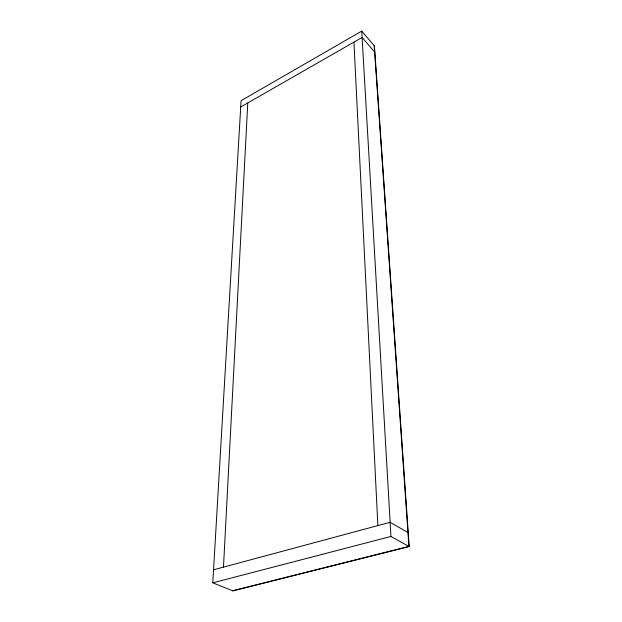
<?xml version="1.0" encoding="UTF-8"?>
<svg xmlns="http://www.w3.org/2000/svg" width="622" height="622" viewBox="0 0 622 622"><rect width="100%" height="100%" fill="white"/><g stroke="black" fill="none" stroke-linecap="round" stroke-linejoin="round"><path stroke-width="0.93" d="M223.477 567.124L247.774 102.925M212.786 582.837L241.087 100.678L361.732 31.1L374.428 45.927L409.214 546.582L232.916 590.9L212.786 582.837L390.95 536.467L409.214 546.582M240.722 106.968L362.097 37.452L374.654 52.015M213.556 569.791L390.126 522.293L407.931 532.479M232.566 590.76L408.903 546.411L374.211 45.67M361.732 31.1L390.95 536.467M353.941 42.125L377.865 525.598"/></g></svg>
